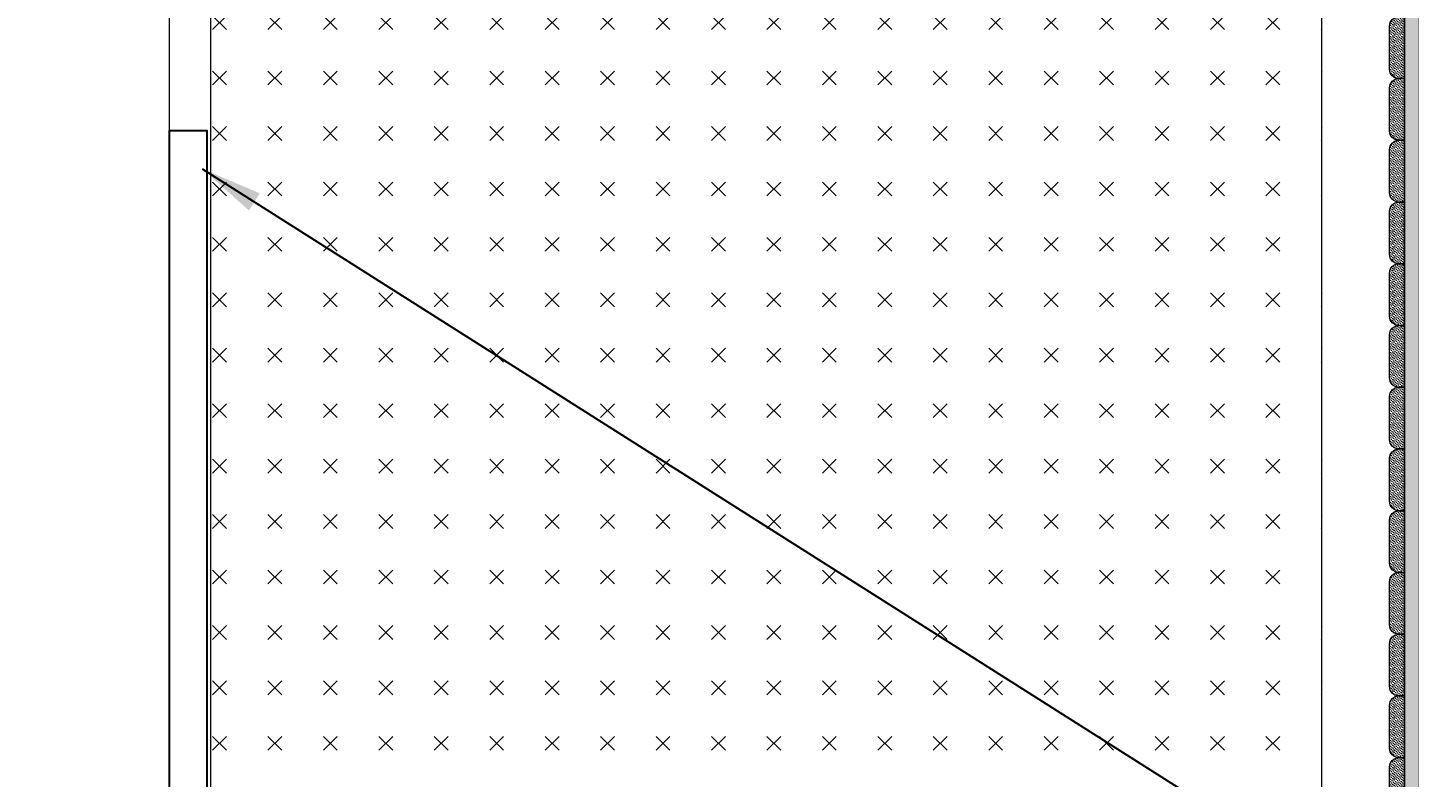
# Model space of a CAD drawing. Header units: inches. Extents: x 4017 to 5703, y -944 to 2840.
# Drawn here: x 4226.9 to 4338.8, y 1301 to 1361.7 of the extents above; entities that cross this region are included whole.
import ezdxf

# ---------------------------------------------------------------- set-up
doc = ezdxf.new("R2010")
doc.units = ezdxf.units.IN
doc.header["$MEASUREMENT"] = 0
doc.linetypes.add('DASHED', pattern=[19.05, 12.7, -6.35])
doc.layers.get('0').update_dxf_attribs({"color": 5})
doc.layers.get('DEFPOINTS').update_dxf_attribs({"color": 254})
doc.layers.add('1 - bed panels', color=170, linetype='Continuous', lineweight=9)
doc.layers.add('1 - plaster', color=1, linetype='Continuous', lineweight=9)
doc.layers.add('A-dim-work', color=8, linetype='Continuous')
doc.styles.add('hebtovna', font='hebtovna.shx', dxfattribs={"width": 0.7})
doc.styles.get("Standard").update_dxf_attribs({"font": 'arial.ttf'})
doc.dimstyles.new('Copy of gl-D10', dxfattribs={"dimtxt": 2, "dimasz": 1, "dimexe": 1, "dimexo": 1, "dimgap": 1, "dimtad": 0, "dimdec": 1, "dimzin": 0, "dimdsep": 46, "dimtxsty": 'hebtovna', "dimblk": 'OBLIQUE', "dimblk1": 'OBLIQUE', "dimblk2": 'OBLIQUE', "dimcen": 0, "dimdle": 0.5, "dimclrd": 256, "dimclre": 256, "dimclrt": 256, "dimadec": 0, "dimazin": 0, "dimtfac": 0.05, "dimtdec": 1, "dimtix": 1, "dimtmove": 2, "dimatfit": 0, "dimfxl": 1, "dimfxlon": 1, "dimtvp": 0.75, "dimtolj": 1, "dimtzin": 0, "dimarcsym": 0})
doc.dimstyles.new('D-50', dxfattribs={"dimtxt": 11, "dimasz": 0.5, "dimexe": 0.2, "dimexo": 0, "dimgap": 0.8, "dimtad": 0, "dimdec": 0, "dimdsep": 46, "dimtxsty": 'Standard', "dimblk": 'ar11', "dimcen": 20, "dimdle": 0.1, "dimse1": 1, "dimse2": 1, "dimclrt": 2, "dimadec": 0, "dimazin": 0, "dimtfac": 1, "dimtdec": 0, "dimtix": 1, "dimtmove": 2, "dimatfit": 3, "dimfxl": 1, "dimtvp": 1, "dimtolj": 1, "dimlwd": -1, "dimlwe": -1, "dimarcsym": 0})
pattern_1 = [(135, (-4522.99664, 5411.87686), (-0.1683798023, -0.0561266008), [0, -0.15875])]

# ---------------------------------------------------------------- blocks, each defined once
blk = doc.blocks.new('_Oblique')
at = {"color": 0, "linetype": 'ByBlock', "lineweight": -2}
blk.add_line((-0.5, -0.5), (0.5, 0.5), dxfattribs=at)
blk = doc.blocks.new('*D216')
at = {"layer": 'A-dim-work', "color": 6, "lineweight": -2, "transparency": 16777216}
for p, q in [((4198.24, 1465.17), (4200.24, 1465.17)), ((4199.24, 1465.67), (4199.24, 1251.07)), ((4200.24, 1251.57), (4198.24, 1251.57))]:
    blk.add_line(p, q, dxfattribs=at)
at = {"layer": 'DEFPOINTS', "color": 0, "transparency": 16777216}
for p in [(4189.34, 1465.17), (4199.24, 1251.57), (4233.37, 1251.57)]:
    blk.add_point(p, dxfattribs=at)
at = {"layer": 'A-dim-work', "color": 6, "lineweight": -2, "transparency": 16777216}
for p, rotation in [((4199.24, 1465.17), 90), ((4199.24, 1251.57), 270)]:
    blk.add_blockref('_Oblique', p, dxfattribs=dict(at, rotation=rotation))
at = {"layer": 'A-dim-work', "color": 6, "transparency": 16777216, "insert": (4196.99, 1358.37), "char_height": 3, "attachment_point": 5, "rotation": 90, "style": 'hebtovna'}
blk.add_mtext('\\A1;213.6', dxfattribs=at)
blk = doc.blocks.new('*D218')
at = {"layer": 'A-dim-work', "color": 6, "lineweight": -2, "transparency": 16777216}
for p, q in [((4206.41, 1418.38), (4204.41, 1418.38)), ((4205.41, 1418.88), (4205.41, 1251.07)), ((4206.41, 1251.57), (4204.41, 1251.57))]:
    blk.add_line(p, q, dxfattribs=at)
at = {"layer": 'DEFPOINTS', "color": 0, "transparency": 16777216}
for p in [(4220.09, 1418.38), (4205.41, 1251.57), (4233.37, 1251.57)]:
    blk.add_point(p, dxfattribs=at)
at = {"layer": 'A-dim-work', "color": 6, "lineweight": -2, "transparency": 16777216}
for p, rotation in [((4205.41, 1418.38), 90), ((4205.41, 1251.57), 270)]:
    blk.add_blockref('_Oblique', p, dxfattribs=dict(at, rotation=rotation))
at = {"layer": 'A-dim-work', "color": 6, "transparency": 16777216, "insert": (4203.16, 1334.98), "char_height": 3, "attachment_point": 5, "rotation": 90, "style": 'hebtovna'}
blk.add_mtext('\\A1;166.8', dxfattribs=at)
blk = doc.blocks.new('ddaswd')
at = {"layer": '1 - plaster', "true_color": 0xe0a352}
blk.add_hatch(color=33, dxfattribs=at).paths.add_polyline_path([(1.2, -0.02), (0, -0.02), (0, -213.02), (1.2, -213.02)])
at = {"layer": '1 - plaster'}
blk.add_lwpolyline([(0, 0), (1.2, -0.02), (1.2, -212.19), (0, -212.19), (0, 0)], dxfattribs=at)
blk = doc.blocks.new('nhyv')
at = {"layer": '1 - bed panels', "true_color": 0xc2c2c2}
h = blk.add_hatch(dxfattribs=at)
h.set_pattern_fill('CROSS', color=9, scale=0.5, angle=135)
h.set_pattern_definition([(135, (-268.083, -3.452), (-4.490128, 4e-16), [1.5875, -4.7625]), (225, (-268.083, -2.3296), (-4e-16, -4.490128), [1.5875, -4.7625])])
edge = h.paths.add_edge_path()
edge.add_line((59.65, 1298.73), (139.65, 1298.73))
edge.add_arc((139.65, 1293.73), 5, 0, 90, ccw=False)
edge.add_line((144.65, 1293.73), (144.65, 1103.73))
edge.add_arc((139.65, 1103.73), 5, -90, 0, ccw=False)
edge.add_line((139.65, 1098.73), (59.65, 1098.73))
edge.add_arc((59.65, 1103.73), 5, 180, 270, ccw=False)
edge.add_line((54.65, 1103.73), (54.65, 1293.73))
edge.add_arc((59.65, 1293.73), 5, 90, 180, ccw=False)
edge = h.paths.add_edge_path(flags=16)
edge.add_line((134.65, 1290.73), (134.65, 1261.73))
edge.add_arc((131.65, 1261.73), 3, -90, 0, ccw=False)
edge.add_line((131.65, 1258.73), (67.65, 1258.73))
edge.add_arc((67.65, 1261.73), 3, 180, 270, ccw=False)
edge.add_line((64.65, 1261.73), (64.65, 1290.73))
edge.add_arc((67.65, 1290.73), 3, 90, 180, ccw=False)
edge.add_line((67.65, 1293.73), (131.65, 1293.73))
edge.add_arc((131.65, 1290.73), 3, 0, 90, ccw=False)
at = {"layer": '1 - bed panels', "color": 9, "true_color": 0xc2c2c2}
blk.add_lwpolyline([(59.65, 1298.73), (139.65, 1298.73, -0.414214), (144.65, 1293.73), (144.65, 1103.73, -0.414214), (139.65, 1098.73), (59.65, 1098.73, -0.414214), (54.65, 1103.73), (54.65, 1293.73, -0.414214)], format="xyb", close=True, dxfattribs=at)
blk = doc.blocks.new('ddwsadwaef')
at = {"layer": '1 - bed panels', "true_color": 0x334acc}
h = blk.add_hatch(dxfattribs=at)
h.set_pattern_fill('DOTS', color=162, scale=0.1, angle=135, style=0)
h.set_pattern_definition(pattern_1)
edge = h.paths.add_edge_path()
edge.add_line((-1.2, -105.04), (-1.2, -101.54))
edge.add_arc((-0.45, -101.54), 0.75, 90, 180, ccw=False)
edge.add_line((-0.45, -100.79), (0, -100.79))
edge.add_line((0, -100.79), (0, -105.79))
edge.add_line((0, -105.79), (-0.45, -105.79))
edge.add_arc((-0.45, -105.04), 0.75, 180, 270, ccw=False)
h = blk.add_hatch(dxfattribs=at)
h.set_pattern_fill('DOTS', color=162, scale=0.1, angle=135, style=0)
h.set_pattern_definition(pattern_1)
edge = h.paths.add_edge_path()
edge.add_line((-1.2, -110.04), (-1.2, -106.54))
edge.add_arc((-0.45, -106.54), 0.75, 90, 180, ccw=False)
edge.add_line((-0.45, -105.79), (0, -105.79))
edge.add_line((0, -105.79), (0, -110.79))
edge.add_line((0, -110.79), (-0.45, -110.79))
edge.add_arc((-0.45, -110.04), 0.75, 180, 270, ccw=False)
h = blk.add_hatch(dxfattribs=at)
h.set_pattern_fill('DOTS', color=162, scale=0.1, angle=135, style=0)
h.set_pattern_definition(pattern_1)
edge = h.paths.add_edge_path()
edge.add_line((-1.2, -115.04), (-1.2, -111.54))
edge.add_arc((-0.45, -111.54), 0.75, 90, 180, ccw=False)
edge.add_line((-0.45, -110.79), (0, -110.79))
edge.add_line((0, -110.79), (0, -115.79))
edge.add_line((0, -115.79), (-0.45, -115.79))
edge.add_arc((-0.45, -115.04), 0.75, 180, 270, ccw=False)
h = blk.add_hatch(dxfattribs=at)
h.set_pattern_fill('DOTS', color=162, scale=0.1, angle=135, style=0)
h.set_pattern_definition(pattern_1)
edge = h.paths.add_edge_path()
edge.add_line((-1.2, -120.04), (-1.2, -116.54))
edge.add_arc((-0.45, -116.54), 0.75, 90, 180, ccw=False)
edge.add_line((-0.45, -115.79), (0, -115.79))
edge.add_line((0, -115.79), (0, -120.79))
edge.add_line((0, -120.79), (-0.45, -120.79))
edge.add_arc((-0.45, -120.04), 0.75, 180, 270, ccw=False)
h = blk.add_hatch(dxfattribs=at)
h.set_pattern_fill('DOTS', color=162, scale=0.1, angle=135, style=0)
h.set_pattern_definition(pattern_1)
edge = h.paths.add_edge_path()
edge.add_line((-1.2, -125.04), (-1.2, -121.54))
edge.add_arc((-0.45, -121.54), 0.75, 90, 180, ccw=False)
edge.add_line((-0.45, -120.79), (0, -120.79))
edge.add_line((0, -120.79), (0, -125.79))
edge.add_line((0, -125.79), (-0.45, -125.79))
edge.add_arc((-0.45, -125.04), 0.75, 180, 270, ccw=False)
h = blk.add_hatch(dxfattribs=at)
h.set_pattern_fill('DOTS', color=162, scale=0.1, angle=135, style=0)
h.set_pattern_definition(pattern_1)
edge = h.paths.add_edge_path()
edge.add_line((-1.2, -130.04), (-1.2, -126.54))
edge.add_arc((-0.45, -126.54), 0.75, 90, 180, ccw=False)
edge.add_line((-0.45, -125.79), (0, -125.79))
edge.add_line((0, -125.79), (0, -130.79))
edge.add_line((0, -130.79), (-0.45, -130.79))
edge.add_arc((-0.45, -130.04), 0.75, 180, 270, ccw=False)
h = blk.add_hatch(dxfattribs=at)
h.set_pattern_fill('DOTS', color=162, scale=0.1, angle=135, style=0)
h.set_pattern_definition(pattern_1)
edge = h.paths.add_edge_path()
edge.add_line((-1.2, -135.04), (-1.2, -131.54))
edge.add_arc((-0.45, -131.54), 0.75, 90, 180, ccw=False)
edge.add_line((-0.45, -130.79), (0, -130.79))
edge.add_line((0, -130.79), (0, -135.79))
edge.add_line((0, -135.79), (-0.45, -135.79))
edge.add_arc((-0.45, -135.04), 0.75, 180, 270, ccw=False)
h = blk.add_hatch(dxfattribs=at)
h.set_pattern_fill('DOTS', color=162, scale=0.1, angle=135, style=0)
h.set_pattern_definition(pattern_1)
edge = h.paths.add_edge_path()
edge.add_line((-1.2, -140.04), (-1.2, -136.54))
edge.add_arc((-0.45, -136.54), 0.75, 90, 180, ccw=False)
edge.add_line((-0.45, -135.79), (0, -135.79))
edge.add_line((0, -135.79), (0, -140.79))
edge.add_line((0, -140.79), (-0.45, -140.79))
edge.add_arc((-0.45, -140.04), 0.75, 180, 270, ccw=False)
h = blk.add_hatch(dxfattribs=at)
h.set_pattern_fill('DOTS', color=162, scale=0.1, angle=135, style=0)
h.set_pattern_definition(pattern_1)
edge = h.paths.add_edge_path()
edge.add_line((-1.2, -145.04), (-1.2, -141.54))
edge.add_arc((-0.45, -141.54), 0.75, 90, 180, ccw=False)
edge.add_line((-0.45, -140.79), (0, -140.79))
edge.add_line((0, -140.79), (0, -145.79))
edge.add_line((0, -145.79), (-0.45, -145.79))
edge.add_arc((-0.45, -145.04), 0.75, 180, 270, ccw=False)
h = blk.add_hatch(dxfattribs=at)
h.set_pattern_fill('DOTS', color=162, scale=0.1, angle=135, style=0)
h.set_pattern_definition(pattern_1)
edge = h.paths.add_edge_path()
edge.add_line((-1.2, -150.04), (-1.2, -146.54))
edge.add_arc((-0.45, -146.54), 0.75, 90, 180, ccw=False)
edge.add_line((-0.45, -145.79), (0, -145.79))
edge.add_line((0, -145.79), (0, -150.79))
edge.add_line((0, -150.79), (-0.45, -150.79))
edge.add_arc((-0.45, -150.04), 0.75, 180, 270, ccw=False)
h = blk.add_hatch(dxfattribs=at)
h.set_pattern_fill('DOTS', color=162, scale=0.1, angle=135, style=0)
h.set_pattern_definition(pattern_1)
edge = h.paths.add_edge_path()
edge.add_line((-1.2, -155.04), (-1.2, -151.54))
edge.add_arc((-0.45, -151.54), 0.75, 90, 180, ccw=False)
edge.add_line((-0.45, -150.79), (0, -150.79))
edge.add_line((0, -150.79), (0, -155.79))
edge.add_line((0, -155.79), (-0.45, -155.79))
edge.add_arc((-0.45, -155.04), 0.75, 180, 270, ccw=False)
h = blk.add_hatch(dxfattribs=at)
h.set_pattern_fill('DOTS', color=162, scale=0.1, angle=135, style=0)
h.set_pattern_definition(pattern_1)
edge = h.paths.add_edge_path()
edge.add_line((-1.2, -160.04), (-1.2, -156.54))
edge.add_arc((-0.45, -156.54), 0.75, 90, 180, ccw=False)
edge.add_line((-0.45, -155.79), (0, -155.79))
edge.add_line((0, -155.79), (0, -160.79))
edge.add_line((0, -160.79), (-0.45, -160.79))
edge.add_arc((-0.45, -160.04), 0.75, 180, 270, ccw=False)
h = blk.add_hatch(dxfattribs=at)
h.set_pattern_fill('DOTS', color=162, scale=0.1, angle=135, style=0)
h.set_pattern_definition(pattern_1)
edge = h.paths.add_edge_path()
edge.add_line((-1.2, -165.04), (-1.2, -161.54))
edge.add_arc((-0.45, -161.54), 0.75, 90, 180, ccw=False)
edge.add_line((-0.45, -160.79), (0, -160.79))
edge.add_line((0, -160.79), (0, -165.79))
edge.add_line((0, -165.79), (-0.45, -165.79))
edge.add_arc((-0.45, -165.04), 0.75, 180, 270, ccw=False)
at = {"layer": '1 - bed panels'}
for points in [[(-1.2, -105.04), (-1.2, -101.54, -0.414214), (-0.45, -100.79), (0, -100.79), (0, -105.79), (-0.45, -105.79, -0.414214)], [(-1.2, -110.04), (-1.2, -106.54, -0.414214), (-0.45, -105.79), (0, -105.79), (0, -110.79), (-0.45, -110.79, -0.414214)], [(-1.2, -115.04), (-1.2, -111.54, -0.414214), (-0.45, -110.79), (0, -110.79), (0, -115.79), (-0.45, -115.79, -0.414214)], [(-1.2, -120.04), (-1.2, -116.54, -0.414214), (-0.45, -115.79), (0, -115.79), (0, -120.79), (-0.45, -120.79, -0.414214)], [(-1.2, -125.04), (-1.2, -121.54, -0.414214), (-0.45, -120.79), (0, -120.79), (0, -125.79), (-0.45, -125.79, -0.414214)], [(-1.2, -130.04), (-1.2, -126.54, -0.414214), (-0.45, -125.79), (0, -125.79), (0, -130.79), (-0.45, -130.79, -0.414214)], [(-1.2, -135.04), (-1.2, -131.54, -0.414214), (-0.45, -130.79), (0, -130.79), (0, -135.79), (-0.45, -135.79, -0.414214)], [(-1.2, -140.04), (-1.2, -136.54, -0.414214), (-0.45, -135.79), (0, -135.79), (0, -140.79), (-0.45, -140.79, -0.414214)], [(-1.2, -145.04), (-1.2, -141.54, -0.414214), (-0.45, -140.79), (0, -140.79), (0, -145.79), (-0.45, -145.79, -0.414214)], [(-1.2, -150.04), (-1.2, -146.54, -0.414214), (-0.45, -145.79), (0, -145.79), (0, -150.79), (-0.45, -150.79, -0.414214)], [(-1.2, -155.04), (-1.2, -151.54, -0.414214), (-0.45, -150.79), (0, -150.79), (0, -155.79), (-0.45, -155.79, -0.414214)], [(-1.2, -160.04), (-1.2, -156.54, -0.414214), (-0.45, -155.79), (0, -155.79), (0, -160.79), (-0.45, -160.79, -0.414214)], [(-1.2, -165.04), (-1.2, -161.54, -0.414214), (-0.45, -160.79), (0, -160.79), (0, -165.79), (-0.45, -165.79, -0.414214)]]:
    blk.add_lwpolyline(points, format="xyb", close=True, dxfattribs=at)
at = {"xscale": -1}
blk.add_blockref('nhyv', (47.97, -1300.21), dxfattribs=at)
blk = doc.blocks.new('doorpod')
at = {"layer": '1 - plaster'}
h = blk.add_hatch(dxfattribs=at)
h.set_pattern_fill('LINE', color=256, scale=0.3, angle=90)
h.set_pattern_definition([(90, (-4140.5627, 8565.0858), (-0.9525, 6e-17), [])])
h.paths.add_polyline_path([(69.37, 0), (69.37, 4.4), (69.37, 4.9), (71.37, 4.9), (71.32, 7.39), (30.33, 7.39), (-1.73, 7.39), (-1.68, 4.9), (0.32, 4.9), (0.32, 4.4), (0.32, 0)])
at = {"layer": '1 - plaster', "linetype": 'DASHED'}
blk.add_lwpolyline([(-1.73, 7.39), (-1.68, 77.9, -0.408271), (71.32, 7.39)], format="xyb", dxfattribs=at)
at = {"layer": '1 - plaster'}
for points in [[(62.7, 12.16), (55.22, 12.16), (55.22, 11.08), (62.7, 11.08)], [(63.71, 8.4), (62.7, 8.4), (62.7, 12.16), (63.71, 12.16)], [(67.19, 7.39), (59.11, 7.39), (59.11, 8.4), (67.19, 8.4)], [(67.24, 0.05), (59.16, 0.05), (59.16, -0.96), (67.24, -0.96)], [(63.76, -0.96), (62.75, -0.96), (62.75, -4.72), (63.76, -4.72)], [(62.75, -4.72), (55.27, -4.72), (55.27, -3.64), (62.75, -3.64)]]:
    blk.add_lwpolyline(points, close=True, dxfattribs=at)
blk.add_lwpolyline([(69.37, 0), (69.37, 4.4), (69.37, 4.9), (71.37, 4.9), (71.32, 7.39), (30.33, 7.39), (-1.73, 7.39), (-1.68, 4.9), (0.32, 4.9), (0.32, 4.4), (0.32, 0), (69.37, 0)], dxfattribs=at)
blk = doc.blocks.new('ar11')
for p, q in [((0, 14.887), (0, -14.887)), ((-4.243, -4.243), (4.243, 4.243)), ((-12.405, 0), (12.405, 0))]:
    blk.add_line(p, q)

msp = doc.modelspace()

# ---------------------------------------------------------------- linework, layer by layer
msp.add_lwpolyline([(4238.37, 1253.37), (4238.37, 1353.37), (4241.37, 1353.37), (4241.37, 1253.37), (4238.37, 1253.37)])
at = {"layer": '1 - plaster'}
msp.add_line((4238.37, 1253.37), (4238.37, 1463.37), dxfattribs=at)

# ---------------------------------------------------------------- block references
for name, p in [('ddaswd', (4338.37, 1463.37)), ('ddwsadwaef', (4338.37, 1463.37)), ('doorpod', (4157.77, 1244.98))]:
    msp.add_blockref(name, p)

# ---------------------------------------------------------------- dimensions: what is measured, and where the dimension line sits
at = {"layer": 'A-dim-work'}
for base, p1, picture, middle in [((4199.24, 1251.57), (4189.34, 1465.17), '*D216', (4196.99, 1358.37)), ((4205.41, 1251.57), (4220.09, 1418.38), '*D218', (4203.16, 1334.98))]:
    dim = msp.add_linear_dim(base=base, p1=p1, p2=(4233.37, 1251.57), angle=90, dimstyle='Copy of gl-D10', override={"dimtxt": 3, "dimclrd": 6, "dimclre": 6, "dimclrt": 6}, dxfattribs=at)
    dim.commit()
    dim.dimension.update_dxf_attribs({"geometry": picture, "text_midpoint": middle})

# ---------------------------------------------------------------- leaders
at = {"layer": 'A-dim-work', "color": 6, "lineweight": 40, "ltscale": 20}
msp.add_leader([(4241.01, 1350.27), (4359.5, 1275.13), (4406.01, 1275.13)], dimstyle='D-50', override={"dimasz": 5, "dimfxl": 1.25, "dimfxlon": 1}, dxfattribs=at)

doc.saveas('drawing.dxf')
